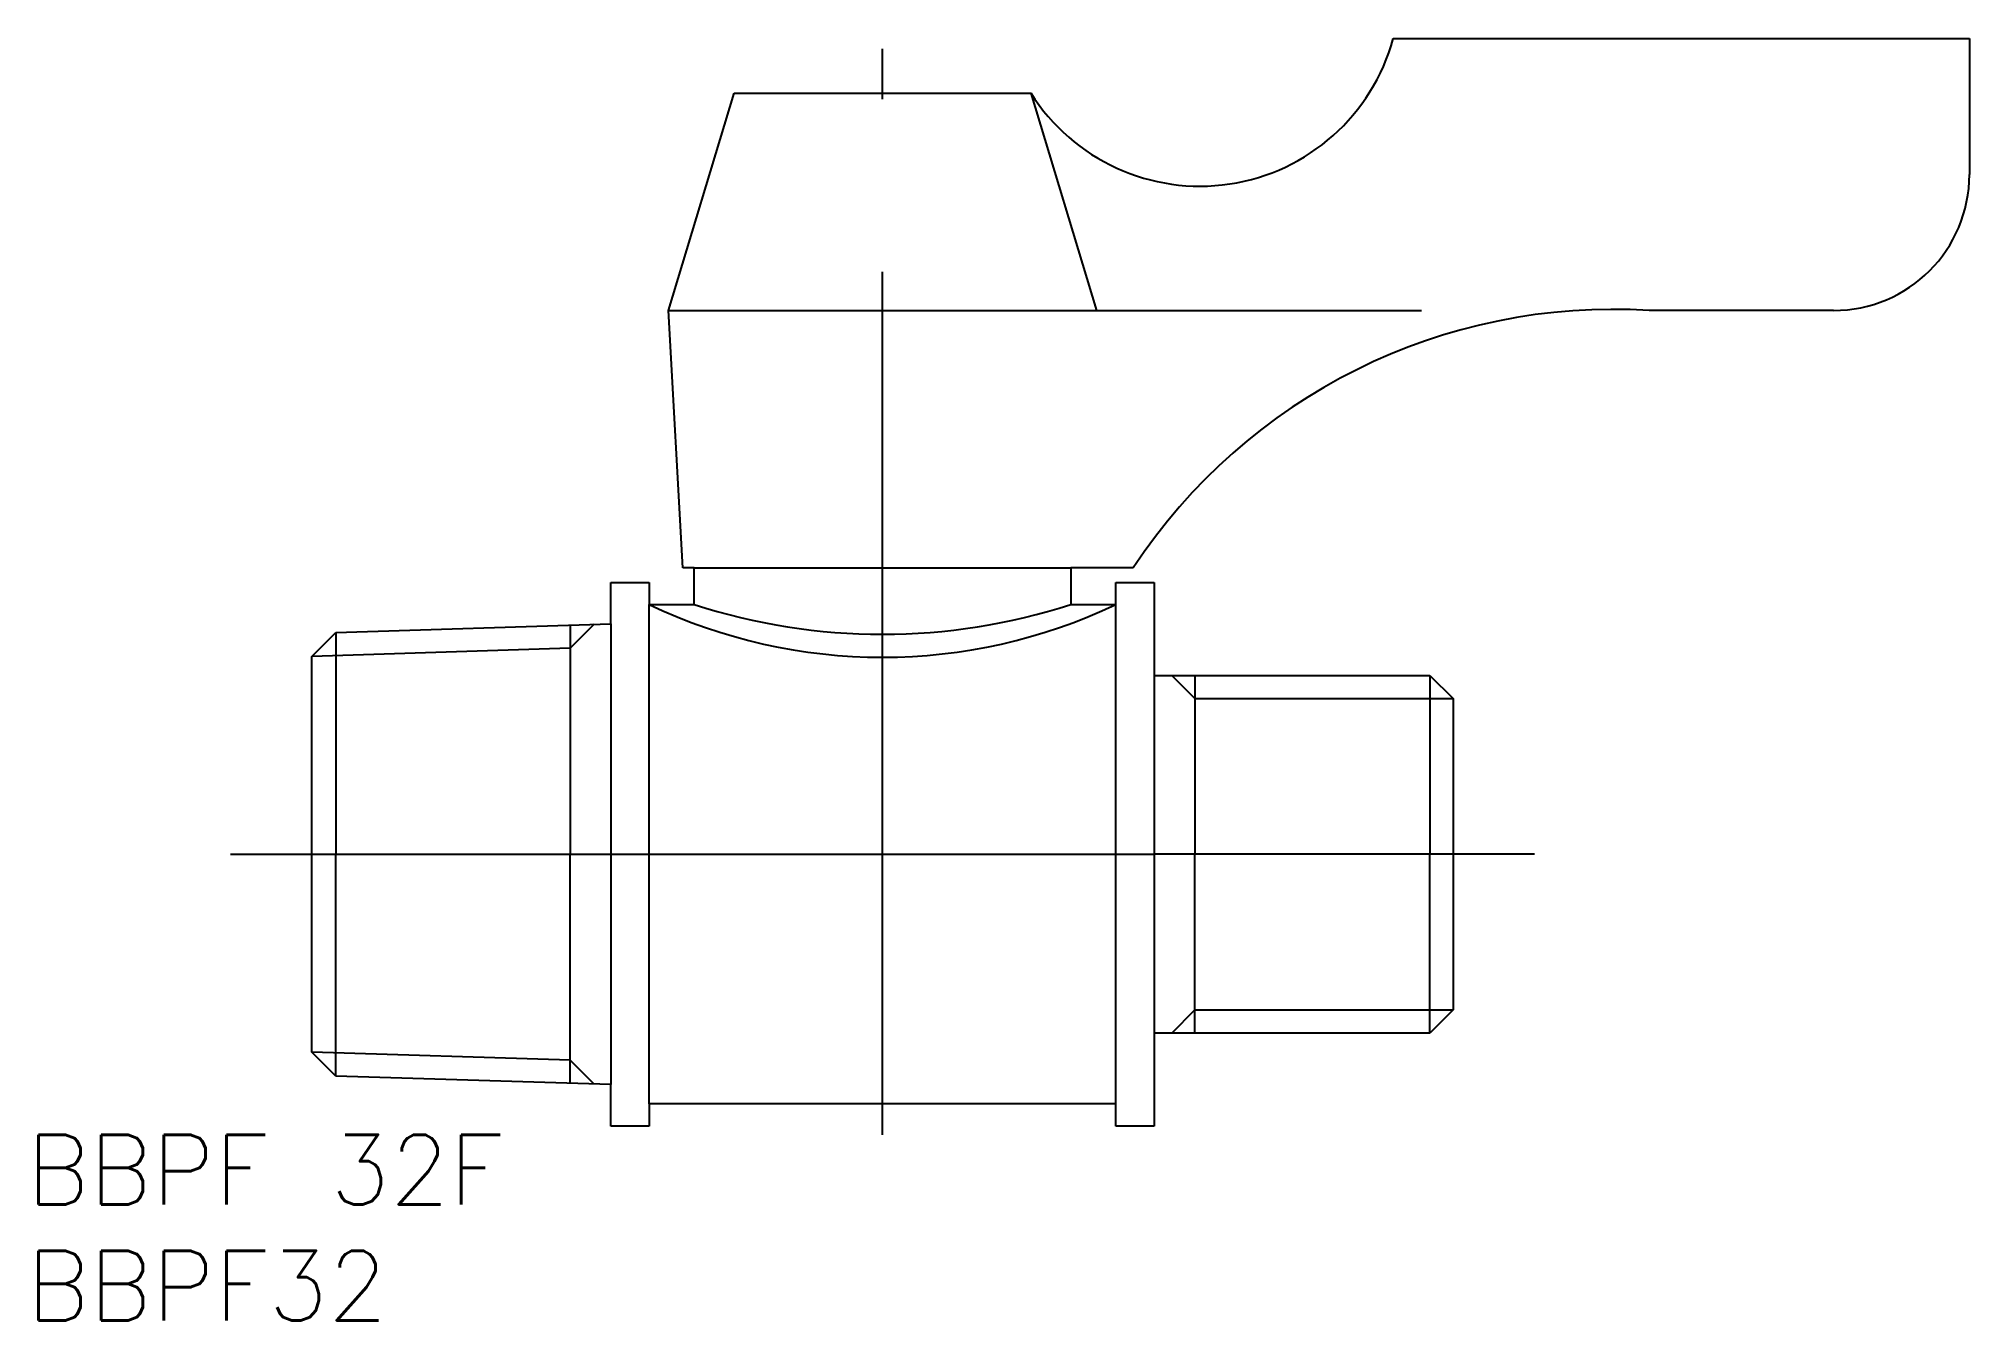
# Model space of a CAD drawing. Extents: x -41.1 to 30, y -17.1 to 30.
import ezdxf

# ---------------------------------------------------------------- set-up
doc = ezdxf.new("R2010")
doc.units = 0
doc.linetypes.add('CENTER', pattern=[50.8, 31.75, -6.35, 6.35, -6.35])
doc.layers.get('0').update_dxf_attribs({"linetype": 'CONTINUOUS'})
doc.layers.add('CENTER', color=1, linetype='CENTER')
doc.styles.get("Standard").update_dxf_attribs({"font": 'txt.shx'})

msp = doc.modelspace()

# ---------------------------------------------------------------- linework, layer by layer
at = {"color": 7, "linetype": 'CONTINUOUS'}
for p, q in [((8.795, 30), (30, 30)), ((30, 30), (30, 25)), ((-17.878, 20), (-15.455, 28)), ((-15.455, 28), (-4.545, 28)), ((-4.545, 28), (-2.122, 20)), ((-17.878, 20), (9.835, 20)), ((-17.35, 10.537), (-17.878, 20)), ((25, 20), (18.219, 20)), ((-20, 8.476), (-20, 10)), ((-20, 10), (-18.59, 10)), ((-18.59, 10), (-18.59, 9.184)), ((-16.926, 10.537), (-17.35, 10.537)), ((-16.926, 9.184), (-16.926, 10.537)), ((-16.926, 10.537), (-3.074, 10.537)), ((-3.074, 10.537), (-3.074, 9.184)), ((-0.769, 10.537), (-3.074, 10.537)), ((-1.41, 9.184), (-1.41, 10)), ((-1.41, 10), (0, 10)), ((0, 10), (0, 6.579)), ((-18.59, -9.184), (-18.59, 9.184)), ((-18.59, 9.184), (-16.926, 9.184)), ((-3.074, 9.184), (-1.41, 9.184)), ((-1.41, -9.184), (-1.41, 9.184)), ((-31, 7.277), (-30.116, 8.16)), ((-30.116, 8.16), (-20, 8.476)), ((-30.116, 8.16), (-30.116, 0)), ((-21.5, 8.429), (-21.5, 0)), ((-20, 8.476), (-20, -8.476)), ((-31, -7.277), (-31, 7.277)), ((0, 6.579), (0, -6.578)), ((0, 6.579), (10.144, 6.579)), ((1.5, 6.579), (1.5, 0)), ((10.144, 6.579), (10.144, 0)), ((10.144, 6.579), (11, 5.723)), ((11, 5.723), (11, -5.722)), ((-30.116, -8.16), (-30.116, 0)), ((-21.5, -8.429), (-21.5, 0)), ((1.5, -6.578), (1.5, 0)), ((10.144, -6.578), (10.144, 0)), ((11, -5.722), (10.144, -6.578)), ((0, -6.578), (0, -10)), ((10.144, -6.578), (0, -6.578)), ((-30.116, -8.16), (-31, -7.277)), ((-20, -8.476), (-30.116, -8.16)), ((-20, -10), (-20, -8.476)), ((-1.41, -9.184), (-18.59, -9.184)), ((-18.59, -9.184), (-18.59, -10)), ((-1.41, -10), (-1.41, -9.184)), ((-18.59, -10), (-20, -10)), ((0, -10), (-1.41, -10))]:
    msp.add_line(p, q, dxfattribs=at)
at = {"color": 3, "linetype": 'CONTINUOUS'}
for p, q in [((-20.616, 8.457), (-21.5, 7.573)), ((-21.5, 7.573), (-31, 7.277)), ((0.644, 6.579), (1.5, 5.723)), ((1.5, 5.723), (11, 5.723)), ((0.644, -6.578), (1.5, -5.722)), ((1.5, -5.722), (11, -5.722)), ((-21.5, -7.573), (-31, -7.277)), ((-20.616, -8.457), (-21.5, -7.573))]:
    msp.add_line(p, q, dxfattribs=at)
at = {"color": 7, "linetype": 'CONTINUOUS'}
for centre, radius, start, end in [((1.684, 31.946), 7.373, 212.35309, 344.69997), ((25, 25), 5, 270, 0), ((16.886, -1.108), 21.15, 86.38739, 146.5912), ((-10, 27.241), 19.996, 244.55883, 295.44117), ((-10, 30.551), 22.461, 252.03912, 287.96088)]:
    msp.add_arc(centre, radius, start, end, dxfattribs=at)
at = {"layer": 'CENTER', "color": 1, "linetype": 'CENTER'}
for p, q in [((-10, -10.326), (-10, 29.619)), ((-34, 0), (-20, 0)), ((-20, 0), (0, 0)), ((14, 0), (0, 0))]:
    msp.add_line(p, q, dxfattribs=at)

# ---------------------------------------------------------------- texts
for s, p in [('BBPF 32F', (-41.495, -12.882)), ('BBPF32', (-41.495, -17.148))]:
    msp.add_text(s, height=2.5597).set_placement(p)

doc.saveas('drawing.dxf')
